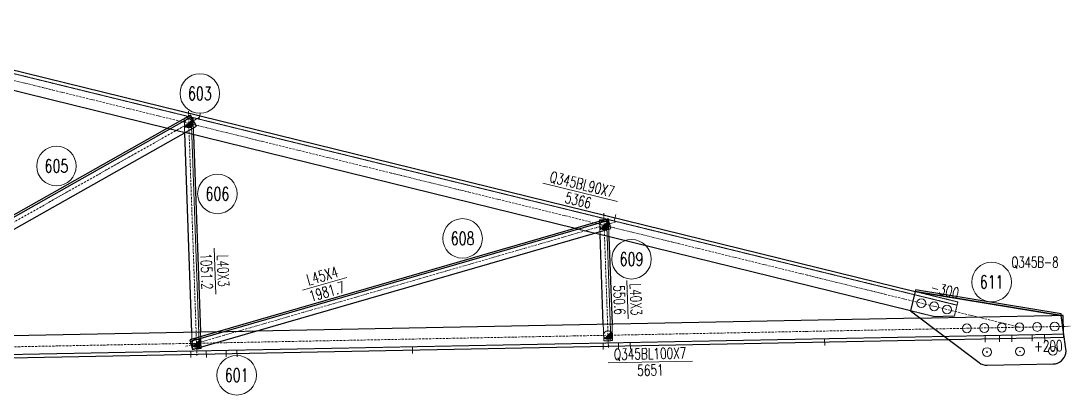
# Model space of a CAD drawing. Extents: x 4047 to 43290, y -150151 to -101862.
# Drawn here: x 18324 to 23100, y -139445 to -137743 of the extents above; entities that cross this region are included whole.
import ezdxf
from ezdxf.enums import TextEntityAlignment as Align

# ---------------------------------------------------------------- set-up
doc = ezdxf.new("R2010")
doc.units = 0
doc.header["$MEASUREMENT"] = 0
doc.linetypes.add('Dash', pattern=[2.75, 2, -0.75])
doc.linetypes.add('DashDot', pattern=[15.6, 9, -3, 0.6, -3])
doc.layers.get('0').update_dxf_attribs({"linetype": 'CONTINUOUS', "lineweight": 25})
doc.styles.get("Standard").update_dxf_attribs({"font": 'simplex.shx', "width": 0.7, "height": 3, "bigfont": 'gbhzfs.shx'})

# ---------------------------------------------------------------- blocks, each defined once
blk = doc.blocks.new('DefaultBolt')
at = {"color": 3, "linetype": 'Continuous', "lineweight": 13}
for p, q in [((-0.1, -0.1), (0.1, 0.1)), ((0.1, -0.1), (-0.1, 0.1))]:
    blk.add_line(p, q, dxfattribs=at)
blk.add_circle((0, 0), 1, dxfattribs=at)
blk = doc.blocks.new('M20X45S')
at = {"color": 3, "linetype": 'Continuous', "lineweight": 13}
blk.add_circle((0, 0), 1, dxfattribs=at)
blk = doc.blocks.new('M16X50S')
at = {"color": 3, "linetype": 'Continuous', "lineweight": 13}
blk.add_line((-1, -1), (1, 1), dxfattribs=at)
blk.add_circle((0, 0), 1, dxfattribs=at)
for radius in [0.9, 0.8, 0.7, 0.6, 0.5, 0.4, 0.3, 0.2, 0.1]:
    blk.add_arc((0, 0), radius, 225, 45, dxfattribs=at)
blk = doc.blocks.new('M16X40S')
at = {"color": 3, "linetype": 'Continuous', "lineweight": 13}
blk.add_line((-0.707, -0.707), (0.707, 0.707), dxfattribs=at)
blk.add_circle((0, 0), 1, dxfattribs=at)
for radius in [0.9, 0.8, 0.7, 0.6, 0.5, 0.4, 0.3, 0.2, 0.1]:
    blk.add_arc((0, 0), radius, 225, 45, dxfattribs=at)

msp = doc.modelspace()

# ---------------------------------------------------------------- linework, layer by layer
at = {"color": 2, "linetype": 'DashDot', "lineweight": 15}
for p, q in [((17197.25966, -137744.59547), (22870.04377, -139136.34543)), ((19086.25114, -138153.54891), (19125.36274, -139264.03436)), ((19136.0906, -138181.48781), (17250.15369, -139245.43783)), ((20977.17917, -138617.46563), (20998.67095, -139227.67289)), ((21031.95083, -138657.1496), (19070.59174, -139224.34765)), ((17250.11868, -139245.43001), (23099.99996, -139131.88185))]:
    msp.add_line(p, q, dxfattribs=at)
at = {"color": 1, "linetype": 'Dash', "lineweight": 20}
for p, q in [((17374.36756, -137757.15711), (22585.83239, -139035.72789)), ((19067.31949, -138184.23429), (19107.2947, -138182.82635)), ((19069.67468, -138251.10469), (19067.31949, -138184.23429)), ((19099.29966, -138183.10794), (19136.29935, -139233.63057)), ((19107.2947, -138182.82635), (19110.01993, -138260.2029)), ((19070.66298, -138250.54715), (18991.23396, -138231.06018)), ((20935.27665, -138708.00788), (20847.6401, -138686.5073)), ((20958.24752, -138648.15101), (20998.22274, -138646.74306)), ((20960.5743, -138714.21436), (20958.24752, -138648.15101)), ((20990.22769, -138647.02465), (21009.60756, -139197.26909)), ((20998.22274, -138646.74306), (21000.94797, -138724.11956)), ((22395.16678, -138973.50552), (22589.40647, -139021.15991)), ((22589.40647, -139021.15991), (22573.68052, -139085.25901)), ((22482.49653, -139087.59984), (22373.7223, -139060.91337)), ((23059.03711, -139082.66754), (22418.9165, -139095.09249)), ((22573.68052, -139085.25901), (22482.49653, -139087.59984)), ((19104.31918, -139234.75692), (19101.66796, -139159.4814)), ((19141.66542, -139158.70503), (19144.2944, -139233.34898)), ((19393.69138, -139153.81312), (19220.05145, -139157.18353)), ((20977.62739, -139198.39545), (20974.97615, -139123.11986)), ((21014.9736, -139122.34349), (21017.6026, -139196.9875)), ((23070.97595, -139182.45464), (23070.55069, -139160.54606)), ((17420.76589, -139277.12428), (23070.68485, -139167.45746)), ((21017.6026, -139196.9875), (20977.62739, -139198.39545)), ((22547.8595, -139192.6085), (23070.97595, -139182.45464)), ((19144.2944, -139233.34898), (19104.31918, -139234.75692))]:
    msp.add_line(p, q, dxfattribs=at)
at = {"color": 7, "linetype": 'Continuous', "lineweight": 30}
for p, q in [((19100.13481, -138178.8091), (17414.51894, -139129.74815)), ((20998.96464, -138651.07412), (19095.24383, -139201.60398))]:
    msp.add_line(p, q, dxfattribs=at)
at = {"color": 7, "linetype": 'Continuous', "lineweight": 13}
for p, q in [((20700.16219, -138480.43217), (21040.08166, -138563.82736)), ((19203.21885, -138775.59995), (19210.61053, -138985.46982)), ((19807.62675, -138909.19173), (19605.89277, -138967.53042)), ((21083.01629, -138923.48701), (21089.17605, -139098.37857)), ((20996.66138, -139297.7319), (21381.58888, -139290.26033))]:
    msp.add_line(p, q, dxfattribs=at)
at = {"color": 7, "linetype": 'Continuous', "lineweight": 30}
for points in [[(17377.94164, -137742.58913), (22395.16678, -138973.50552)], [(18991.23396, -138231.06018), (17371.06514, -137833.57107)], [(19096.20402, -138171.84139), (17410.58816, -139122.78044)], [(19123.71951, -138220.61534), (19096.20402, -138171.84139)], [(17438.10364, -139171.55439), (19123.71951, -138220.61534)], [(19101.66796, -139159.4814), (19069.67468, -138251.10469)], [(20847.6401, -138686.5073), (19070.66298, -138250.54715)], [(19110.01993, -138260.2029), (19141.66542, -139158.70503)], [(20996.74221, -138643.38902), (19093.0214, -139193.91887)], [(19105.52255, -139237.14758), (21009.24336, -138686.61773)], [(21009.24336, -138686.61773), (20996.74221, -138643.38902)], [(22373.7223, -139060.91337), (20935.27665, -138708.00788)], [(20974.97615, -139123.11986), (20960.5743, -138714.21436)], [(21000.94797, -138724.11956), (21014.9736, -139122.34349)], [(22395.16678, -138973.50552), (22373.7223, -139060.91337)], [(22396.46481, -138965.61153), (22395.16678, -138973.50552)], [(22395.16678, -138973.50552), (23059.03711, -139082.66754)], [(23059.03711, -139082.66754), (22395.16678, -138973.50552)], [(23060.33514, -139074.77354), (22396.46481, -138965.61153)], [(22373.7223, -139060.91337), (22686.01439, -139297.09121)], [(22418.9165, -139095.09249), (19393.69138, -139153.81312)], [(23059.03711, -139082.66754), (23060.33514, -139074.77354)], [(23069.03528, -139082.47347), (23059.03711, -139082.66754)], [(23081.50456, -139234.63863), (23059.03711, -139082.66754)], [(23070.55069, -139160.54606), (23069.03528, -139082.47347)], [(19220.05145, -139157.18353), (17419.11633, -139192.14029)], [(17421.05699, -139292.12145), (22547.8595, -139192.6085)], [(19093.0214, -139193.91887), (19105.52255, -139237.14758)], [(23078.24683, -139264.70012), (23081.03736, -139254.91343)], [(23081.03736, -139254.91343), (23082.13379, -139244.79591)], [(23082.13379, -139244.79591), (23081.50456, -139234.63863)], [(22686.01439, -139297.09121), (22694.4582, -139302.43387)], [(22694.4582, -139302.43387), (22703.67156, -139306.30113)], [(22703.67156, -139306.30113), (22713.39895, -139308.58576)], [(22713.39895, -139308.58576), (22723.37061, -139309.22437)], [(22723.37061, -139309.22437), (23023.31411, -139303.40237)], [(23023.31411, -139303.40237), (23033.43554, -139302.34269)], [(23033.43554, -139302.34269), (23043.2323, -139299.58772)], [(23043.2323, -139299.58772), (23052.42255, -139295.21671)], [(23052.42255, -139295.21671), (23060.74189, -139289.35541)], [(23060.74189, -139289.35541), (23067.951, -139282.17244)], [(23067.951, -139282.17244), (23073.84247, -139273.87443)], [(23073.84247, -139273.87443), (23078.24683, -139264.70012)]]:
    msp.add_lwpolyline(points, dxfattribs=at)
at = {"color": 3, "linetype": 'Continuous', "lineweight": 20}
for points in [[(19141.33196, -138159.77109), (19134.1838, -138188.90705)], [(21032.26015, -138623.68778), (21025.11199, -138652.82374)], [(20975.10282, -139238.13906), (20974.52062, -139208.14471)], [(21045.08964, -139236.78059), (21044.50744, -139206.78624)], [(21098.4045, -139235.74573), (21097.8223, -139205.75138)], [(21983.5189, -139218.56537), (21982.9367, -139188.57102)], [(22714.32077, -139204.38026), (22713.73857, -139174.38591)], [(22779.30853, -139203.11882), (22778.72633, -139173.12447)], [(22835.76448, -139202.023), (22835.18228, -139172.02865)], [(22928.14695, -139200.22982), (22927.56475, -139170.23547)], [(22984.6029, -139199.13399), (22984.0207, -139169.13964)], [(19098.24427, -139274.56951), (19097.66207, -139244.57516)], [(19168.23109, -139273.21105), (19167.64889, -139243.2167)], [(19258.21414, -139271.46444), (19257.63194, -139241.47009)], [(19308.20472, -139270.49411), (19307.62252, -139240.49976)], [(20106.66035, -139254.99582), (20106.07815, -139225.00147)]]:
    msp.add_lwpolyline(points, dxfattribs=at)
at = {"color": 7, "linetype": 'Continuous', "lineweight": 13}
for centre in [(19138.68551, -138072.63074), (18485.68862, -138402.5957), (19218.56659, -138529.51591), (20334.66608, -138731.79581), (21103.62134, -138826.67321), (22743.16507, -138930.39837), (19306.28457, -139354.5472)]:
    msp.add_circle(centre, 90, dxfattribs=at)

# ---------------------------------------------------------------- block references
at = {"color": 3, "linetype": 'Continuous', "lineweight": 13, "xscale": 20, "yscale": 20, "zscale": 20}
for name, p in [('M16X50S', (19088.1881, -138208.51222)), ('M16X50S', (20979.11574, -138672.42878)), ('M20X45S', (22423.29248, -139026.74033)), ('M20X45S', (22481.56439, -139041.03664)), ('M20X45S', (22539.83629, -139055.33296)), ('M20X45S', (22870.04322, -139136.34539)), ('M20X45S', (22950.02816, -139134.79286)), ('M20X45S', (23030.01309, -139133.24032)), ('M16X40S', (20996.73502, -139172.70693)), ('M20X45S', (22630.08842, -139141.00299)), ('M20X45S', (22710.07336, -139139.45046)), ('M20X45S', (22790.05829, -139137.89792)), ('M16X50S', (19123.42683, -139209.06847)), ('DefaultBolt', (22722.20621, -139249.23567)), ('DefaultBolt', (22872.17796, -139246.32467)), ('DefaultBolt', (23022.14971, -139243.41367))]:
    msp.add_blockref(name, p, dxfattribs=at)

# ---------------------------------------------------------------- texts
at = {"color": 7, "linetype": 'Continuous', "lineweight": 13, "width": 0.7}
for s, p in [('603', (19138.68551, -138072.63074)), ('605', (18485.68862, -138402.5957)), ('606', (19218.56659, -138529.51591)), ('608', (20334.66608, -138731.79581)), ('609', (21103.62134, -138826.67321)), ('611', (22743.16507, -138930.39837)), ('601', (19306.28457, -139354.5472))]:
    msp.add_text(s, height=60, dxfattribs=at).set_placement(p, align=Align.MIDDLE_CENTER)
for s, rotation, p in [('Q345BL90X7', 346.21542705, (20879.05712, -138485.70982)), ('5366', 346.21542705, (20861.18672, -138558.54971)), ('1051.2', 272.01713925, (19169.43793, -138881.85483)), ('L40X3', 272.01713925, (19244.39145, -138879.21494)), ('L45X4', 16.12914137, (19696.34214, -138902.33715)), ('1981.7', 16.12914137, (19717.17738, -138974.385)), ('550.6', 272.01715031, (21048.61941, -139012.25274)), ('L40X3', 272.01715031, (21123.57293, -139009.61284)), ('-300', 346.21542705, (22530.35778, -138968.06093)), ('+200', 1.11199061, (23001.71688, -139221.30604)), ('Q345BL100X7', 1.11199061, (21188.39738, -139256.50318)), ('5651', 1.11199061, (21189.85288, -139331.48906))]:
    msp.add_text(s, height=50, rotation=rotation, dxfattribs=at).set_placement(p, align=Align.MIDDLE_CENTER)
msp.add_text('Q345B-8', height=48, dxfattribs=at).set_placement((22833.16507, -138840.39837), align=Align.MIDDLE_LEFT)

doc.saveas('drawing.dxf')
